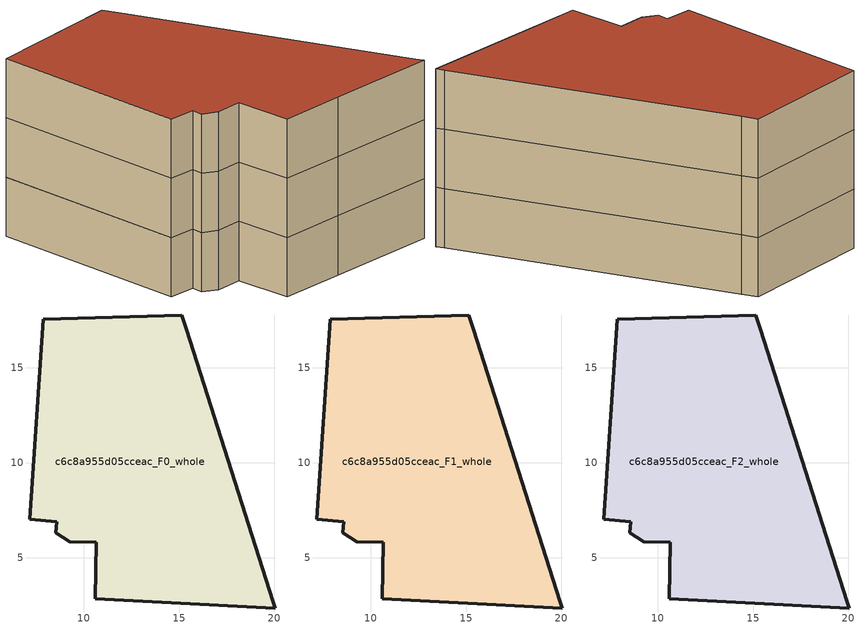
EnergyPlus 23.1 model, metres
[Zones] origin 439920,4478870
c6c8a955d05cceac_F0_whole
 floor ground (EU_floor_Construction): 15.41,16.95 19.92,2.75 20.05,2.36 14.1,2.68 10.59,2.84 10.65,5.82 9.25,5.86 8.53,6.31 8.58,6.89 7.16,7.02 7.85,17.54 15.15,17.76 z0
 wall outside (EU_wall_Construction): 7.85,17.54 7.16,7.02 8.58,6.89 8.53,6.31 9.25,5.86 10.65,5.82 10.59,2.84 14.1,2.68 20.05,2.36 19.92,2.75 15.41,16.95 15.15,17.76 7.85,17.54 z0:3
c6c8a955d05cceac_F1_whole
 floor to c6c8a955d05cceac_F0_whole (EU_floor_Construction): 15.41,16.95 19.92,2.75 20.05,2.36 14.1,2.68 10.59,2.84 10.65,5.82 9.25,5.86 8.53,6.31 8.58,6.89 7.16,7.02 7.85,17.54 15.15,17.76 z3
 wall outside (EU_wall_Construction): 7.85,17.54 7.16,7.02 8.58,6.89 8.53,6.31 9.25,5.86 10.65,5.82 10.59,2.84 14.1,2.68 20.05,2.36 19.92,2.75 15.41,16.95 15.15,17.76 7.85,17.54 z3:6
c6c8a955d05cceac_F2_whole
 floor to c6c8a955d05cceac_F1_whole (EU_floor_Construction): 15.41,16.95 19.92,2.75 20.05,2.36 14.1,2.68 10.59,2.84 10.65,5.82 9.25,5.86 8.53,6.31 8.58,6.89 7.16,7.02 7.85,17.54 15.15,17.76 z6
 wall outside (EU_wall_Construction): 7.85,17.54 7.16,7.02 8.58,6.89 8.53,6.31 9.25,5.86 10.65,5.82 10.59,2.84 14.1,2.68 20.05,2.36 19.92,2.75 15.41,16.95 15.15,17.76 7.85,17.54 z6:9
 roof outside (EU_roof_Construction): 20.05,2.36 19.92,2.75 15.41,16.95 15.15,17.76 7.85,17.54 7.16,7.02 8.58,6.89 8.53,6.31 9.25,5.86 10.65,5.82 10.59,2.84 14.1,2.68 z9
[Building]
EU S2 Campaign: North Axis=0; Terrain=City; Solar Distribution=FullExterior
[Site:Location]
Madrid: Latitude=40.5; Longitude=-3.5; Time Zone=1; Elevation=609
[SizingPeriod:WeatherFileDays]
AnnualSizingPeriod: Begin Month=1; Begin Day of Month=1; End Month=12; End Day of Month=31; Day of Week for Start Day=Monday; Use Weather File Daylight Saving Period=No; Use Weather File Rain and Snow Indicators=No
[MATERIAL]
EU_InternalMass_Material: Roughness=MediumRough; Thickness=0.1; Conductivity=1; Density=1800; Specific Heat=900; Thermal Absorptance=0.9; Solar Absorptance=0.7; Visible Absorptance=0.7
[MATERIAL:NOMASS] Roughness=MediumRough; Thermal Absorptance=0.9; Solar Absorptance=0.7; Visible Absorptance=0.7
Name | Thermal Resistance
EU_wall_NoMass | 1.60022
EU_roof_NoMass | 1.57597
EU_floor_NoMass | 0.470652
[CONSTRUCTION]
EU_wall_Construction: EU_wall_NoMass
EU_roof_Construction: EU_roof_NoMass
EU_floor_Construction: EU_floor_NoMass
EU_InternalMass_Construction: EU_InternalMass_Material
[ZONE] Type=1; Multiplier=1; Ceiling Height=autocalculate; Floor Area=autocalculate; Part of Total Floor Area=Yes
Name | Volume
c6c8a955d05cceac_F0_whole | 420.417
c6c8a955d05cceac_F1_whole; c6c8a955d05cceac_F2_whole | 420.419
[INTERNALMASS] Construction=EU_InternalMass_Construction; Surface Area=140.139
Name | Zone or ZoneList
c6c8a955d05cceac_F0_whole_EU_InternalMass | c6c8a955d05cceac_F0_whole
c6c8a955d05cceac_F1_whole_EU_InternalMass | c6c8a955d05cceac_F1_whole
c6c8a955d05cceac_F2_whole_EU_InternalMass | c6c8a955d05cceac_F2_whole
[OTHEREQUIPMENT] Fuel Type=Electricity; Design Level Calculation Method=Watts/Area; Power per Zone Floor Area=1; Fraction Latent=0; Fraction Radiant=0; Fraction Lost=0; Carbon Dioxide Generation Rate=0; EndUse Subcategory=EU_Step8_InternalGains
Name | Zone or ZoneList or Space or SpaceList | Schedule
EU_Step8_InternalGain_c6c8a955d05cceac_F0_whole_f000 | c6c8a955d05cceac_F0_whole | EU_Step8_GainSchedule_c6c8a955d05cceac_F0_whole_f000
EU_Step8_InternalGain_c6c8a955d05cceac_F1_whole_f000 | c6c8a955d05cceac_F1_whole | EU_Step8_GainSchedule_c6c8a955d05cceac_F1_whole_f000
EU_Step8_InternalGain_c6c8a955d05cceac_F2_whole_f000 | c6c8a955d05cceac_F2_whole | EU_Step8_GainSchedule_c6c8a955d05cceac_F2_whole_f000
[ZONEVENTILATION:DESIGNFLOWRATE] Schedule=EU_AlwaysOn; Design Flow Rate Calculation Method=AirChanges/Hour; Air Changes per Hour=0.480704; Ventilation Type=Natural; Fan Pressure Rise=0; Fan Total Efficiency=1; Constant Term Coefficient=1; Temperature Term Coefficient=0; Velocity Term Coefficient=0; Velocity Squared Term Coefficient=0; Minimum Indoor Temperature=-100; Maximum Indoor Temperature=100; Delta Temperature=-100; Minimum Outdoor Temperature=-100; Maximum Outdoor Temperature=100; Maximum Wind Speed=40
Name | Zone or ZoneList or Space or SpaceList
EU_ConstantAir_c6c8a955d05cceac_F0_whole | c6c8a955d05cceac_F0_whole
EU_ConstantAir_c6c8a955d05cceac_F1_whole | c6c8a955d05cceac_F1_whole
EU_ConstantAir_c6c8a955d05cceac_F2_whole | c6c8a955d05cceac_F2_whole
[HVACTEMPLATE:THERMOSTAT] Constant Heating Setpoint=20; Constant Cooling Setpoint=50
EU_HeatOnly_c6c8a955d05cceac_F0_whole; EU_HeatOnly_c6c8a955d05cceac_F1_whole; EU_HeatOnly_c6c8a955d05cceac_F2_whole
[HVACTEMPLATE:ZONE:IDEALLOADSAIRSYSTEM] System Availability Schedule=EU_AlwaysOn; Maximum Heating Supply Air Temperature=50; Minimum Cooling Supply Air Temperature=13; Maximum Heating Supply Air Humidity Ratio=0.0156; Minimum Cooling Supply Air Humidity Ratio=0.0077; Heating Limit=NoLimit; Cooling Limit=NoLimit; Heating Availability Schedule=EU_AlwaysOn; Cooling Availability Schedule=EU_CoolingOff; Dehumidification Control Type=ConstantSensibleHeatRatio; Cooling Sensible Heat Ratio=0.7; Dehumidification Setpoint=60; Humidification Control Type=None; Humidification Setpoint=30; Outdoor Air Method=None; Outdoor Air Flow Rate per Person=0.00944; Outdoor Air Flow Rate per Zone Floor Area=0; Outdoor Air Flow Rate per Zone=0; Demand Controlled Ventilation Type=None; Outdoor Air Economizer Type=NoEconomizer; Heat Recovery Type=None; Sensible Heat Recovery Effectiveness=0.7; Latent Heat Recovery Effectiveness=0.65
Name | Template Thermostat
c6c8a955d05cceac_F0_whole | EU_HeatOnly_c6c8a955d05cceac_F0_whole
c6c8a955d05cceac_F1_whole | EU_HeatOnly_c6c8a955d05cceac_F1_whole
c6c8a955d05cceac_F2_whole | EU_HeatOnly_c6c8a955d05cceac_F2_whole
[SIZING:ZONE] Zone Cooling Design Supply Air Temperature Input Method=SupplyAirTemperature; Zone Cooling Design Supply Air Temperature=13; Zone Heating Design Supply Air Temperature Input Method=SupplyAirTemperature; Zone Heating Design Supply Air Temperature=50; Zone Cooling Design Supply Air Humidity Ratio=0.008; Zone Heating Design Supply Air Humidity Ratio=0.008; Cooling Design Air Flow Method=DesignDay; Cooling Design Air Flow Rate=0; Cooling Minimum Air Flow per Zone Floor Area=0.000762; Cooling Minimum Air Flow=0; Cooling Minimum Air Flow Fraction=0.2; Heating Design Air Flow Method=DesignDay; Heating Design Air Flow Rate=0; Heating Maximum Air Flow per Zone Floor Area=0.002032; Heating Maximum Air Flow=0.141576; Heating Maximum Air Flow Fraction=0.3; Account for Dedicated Outdoor Air System=No; Dedicated Outdoor Air System Control Strategy=NeutralSupplyAir; Dedicated Outdoor Air Low Setpoint Temperature for Design=autosize; Dedicated Outdoor Air High Setpoint Temperature for Design=autosize; Zone Load Sizing Method=Sensible Load Only No Latent Load; Zone Latent Cooling Design Supply Air Humidity Ratio Input Method=HumidityRatioDifference; Zone Cooling Design Supply Air Humidity Ratio Difference=0.005; Zone Latent Heating Design Supply Air Humidity Ratio Input Method=HumidityRatioDifference; Zone Humidification Design Supply Air Humidity Ratio Difference=0.005
c6c8a955d05cceac_F0_whole; c6c8a955d05cceac_F1_whole; c6c8a955d05cceac_F2_whole
[SCHEDULE:CONSTANT]
Name | Hourly Value
EU_AlwaysOn | 1
EU_CoolingOff | 0
[SCHEDULE:FILE] Column Number=1; Rows to Skip at Top=0; Number of Hours of Data=8760; Column Separator=Comma; Interpolate to Timestep=No; Minutes per Item=60; Adjust Schedule for Daylight Savings=Yes
Name | File
EU_Step8_GainSchedule_c6c8a955d05cceac_F0_whole_f000 | C:\Users\o_iseri\Desktop\OpenUBEM\openubem\outputs\eu_evidence\EU-11\ES-MAD-BERRUGUETE\idfs\c6c8a955d05cceac\c6c8a955d05cceac_F0_whole_f000_gain.csv
EU_Step8_GainSchedule_c6c8a955d05cceac_F1_whole_f000 | C:\Users\o_iseri\Desktop\OpenUBEM\openubem\outputs\eu_evidence\EU-11\ES-MAD-BERRUGUETE\idfs\c6c8a955d05cceac\c6c8a955d05cceac_F1_whole_f000_gain.csv
EU_Step8_GainSchedule_c6c8a955d05cceac_F2_whole_f000 | C:\Users\o_iseri\Desktop\OpenUBEM\openubem\outputs\eu_evidence\EU-11\ES-MAD-BERRUGUETE\idfs\c6c8a955d05cceac\c6c8a955d05cceac_F2_whole_f000_gain.csv
